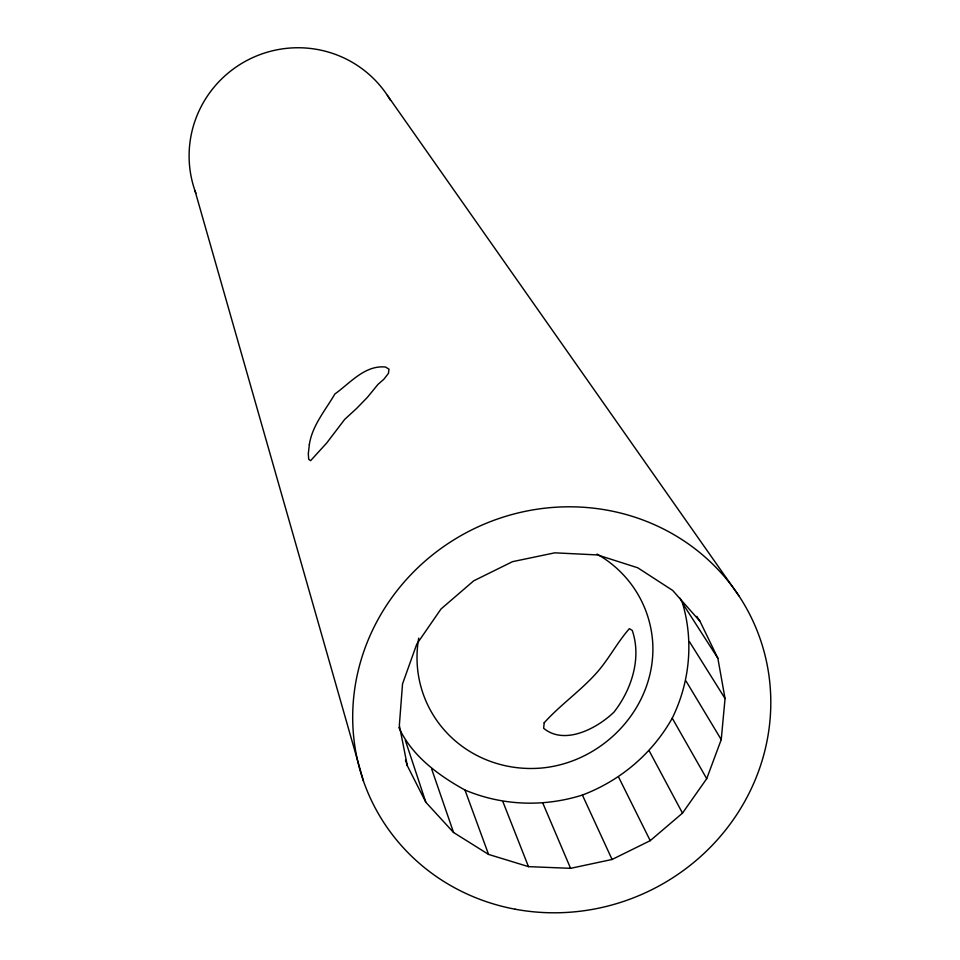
<?xml version="1.0" encoding="UTF-8"?>
<svg xmlns="http://www.w3.org/2000/svg" width="960" height="960" viewBox="0 0 960 960"><rect width="100%" height="100%" fill="white"/><g stroke="black" fill="none" stroke-linecap="round" stroke-linejoin="round"><path stroke-width="1.44" d="M398.784 727.344C411.78 755.844 438.276 775.236 464.976 790.044C502.272 805.8 543.864 807.228 582.396 795.048C620.388 780.66 652.296 753.648 672.24 718.188C689.724 682.5 693.792 641.64 682.62 603.396L680.1 598.2M405.504 760.128L407.328 765.744L425.844 802.272L453.564 832.5L488.568 854.424L528.468 866.628L570.576 868.332L612.072 859.476L650.22 840.66L682.488 813.132L706.704 778.692L721.236 739.632L725.052 698.544L717.84 658.188L700.008 621.312L696.816 616.38M700.008 621.312L672.708 590.46L637.764 567.792L597.528 554.94L554.796 552.828L512.532 561.66L473.7 580.824L441.012 608.988L416.736 644.16L402.54 683.88L399.348 725.352L407.328 765.744M387.408 95.4L738.804 595.704M682.62 603.396L717.84 658.188M689.544 641.856L725.052 698.544M685.992 680.988L721.236 739.632M672.24 718.188L706.704 778.692M649.272 750.972L682.488 813.132M618.636 777.168L650.22 840.66M582.396 795.048L612.072 859.476M542.952 803.436L570.576 868.332M502.92 801.732L528.468 866.628M464.976 790.044L488.568 854.424M431.688 769.092L453.564 832.5M405.312 740.244L425.844 802.272M194.916 190.512L363.42 780.948M195.9 193.26A108.204 106.92 -25.5 0 1 251.016 58.416A108.204 106.92 -25.5 0 1 390.516 100.38M597.012 554.076A118.872 113.856 -25.5 0 1 652.824 644.832C655.152 707.88 603.216 762.54 541.14 768.072A118.872 113.856 -25.5 0 1 418.704 638.124M544.188 722.772L543.636 728.28C564.684 745.752 597.288 728.244 613.968 712.128C631.5 689.712 641.796 658.188 632.244 630.42L629.4 628.644C616.536 643.224 608.076 660.708 594.684 674.988C578.82 692.1 559.824 705.468 544.188 722.772M309.36 444.48L308.304 453.72L308.712 459.264L310.596 460.68L326.676 443.04L344.664 419.412L356.604 408.456L367.368 397.38L377.988 384.384L383.892 379.224L388.452 373.332L389.004 369.18L385.548 367.032C364.86 364.908 350.16 383.088 334.884 393.984C325.5 410.136 312.228 425.496 309.36 444.48M515.136 909.204A210.804 201.18 -25.5 0 0 761.544 643.056A210.804 201.18 -25.5 0 0 408.564 577.152A210.804 201.18 -25.5 0 0 515.136 909.204"/></g></svg>
